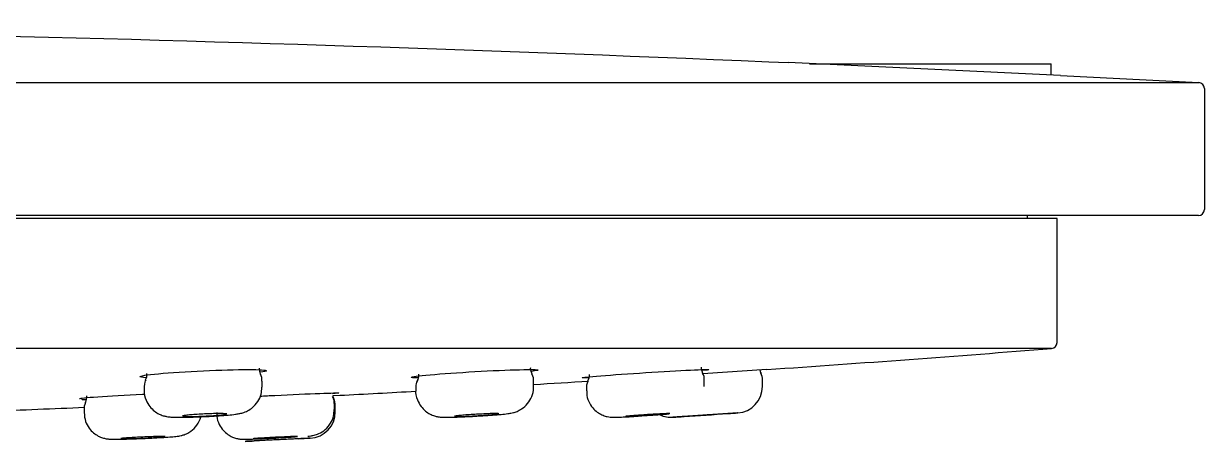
# Model space of a CAD drawing. Header units: millimetres. Extents: x -60 to 7633, y -2614 to 2146.
# Drawn here: x 3839.56 to 3879.65, y -2208.25 to -2194.07 of the extents above; entities that cross this region are included whole.
import ezdxf

# ---------------------------------------------------------------- set-up
doc = ezdxf.new("R2010")
doc.units = ezdxf.units.MM
doc.layers.get('0').update_dxf_attribs({"color": 250})

msp = doc.modelspace()

# ---------------------------------------------------------------- linework, layer by layer
at = {"linetype": 'Continuous'}
for p, q in [((3864.86, -2195.366), (3865.514, -2195.394)), ((3874.762, -2195.827), (3865.514, -2195.394)), ((3866.245, -2195.431), (3874.445, -2195.431)), ((3874.445, -2195.812), (3874.445, -2195.431)), ((3874.762, -2195.827), (3879.456, -2196.07)), ((3729.835, -2196.07), (3879.456, -2196.07)), ((3879.645, -2196.27), (3879.645, -2200.381)), ((3879.445, -2200.581), (3729.845, -2200.581)), ((3874.645, -2200.681), (3734.645, -2200.681)), ((3873.645, -2200.681), (3873.637, -2200.581)), ((3874.645, -2204.894), (3874.645, -2200.681)), ((3874.461, -2205.093), (3734.829, -2205.093)), ((3864.795, -2205.809), (3862.621, -2205.952)), ((3843.657, -2206.382), (3843.657, -2206.507)), ((3847.657, -2206.405), (3847.657, -2206.198)), ((3852.875, -2206.403), (3852.875, -2206.518)), ((3856.875, -2206.394), (3856.875, -2206.177)), ((3858.669, -2206.416), (3858.669, -2206.526)), ((3862.669, -2206.386), (3862.669, -2206.164)), ((3864.645, -2206.159), (3864.645, -2206.158)), ((3864.645, -2206.383), (3864.645, -2206.159)), ((3864.645, -2206.384), (3864.645, -2206.383)), ((3850.057, -2206.694), (3850.295, -2206.682)), ((3841.616, -2207.139), (3841.616, -2207.266)), ((3850.112, -2207.164), (3850.112, -2206.954)), ((3850.145, -2207.029), (3850.145, -2207.028)), ((3850.145, -2207.239), (3850.145, -2207.029)), ((3850.145, -2207.24), (3850.145, -2207.239)), ((3863.806, -2207.281), (3861.603, -2207.427)), ((3863.482, -2207.303), (3861.982, -2207.402)), ((3849.291, -2208.138), (3847.089, -2208.247)), ((3848.895, -2208.158), (3847.395, -2208.232))]:
    msp.add_line(p, q, dxfattribs=at)
for centre, radius, start, end in [((3879.445, -2196.27), 0.2, 0, 86.9369), ((3879.445, -2200.381), 0.2, 270, 0), ((3804.645, -1327.867), 880, 273.919353, 274.550412), ((3874.445, -2204.894), 0.2, 274.5504, 360), ((3843.428, -2205.991), 0.324, 328.7658, 7.8401), ((3847.862, -2205.805), 0.3, 171.6148, 213.0328), ((3847.343, -2206.145), 0.313, 349.9192, 34.5727), ((3858.424, -2206.01), 0.346, 327.3922, 4.6559), ((3862.357, -2206.119), 0.313, 351.1091, 35.5893), ((3865.045, -2205.722), 0.5, 192.0671, 205.2683), ((3865.045, -2205.722), 0.5, 192.1302, 205.8619), ((3864.145, -2206.158), 0.5, 359.4412, 27.3693), ((3864.145, -2206.158), 0.5, 359.4418, 27.3709), ((3864.145, -2206.158), 0.5, 359.9721, 27.3092), ((3864.145, -2206.158), 0.5, 359.4003, 25.8624), ((3853.222, -2206.37), 0.344, 147.5944, 184.9056), ((3804.645, -1327.867), 880, 273.4026, 273.524483), ((3863.745, -2206.383), 0.9, 273.8486, 0), ((3841.382, -2206.747), 0.329, 328.5478, 7.5339), ((3849.784, -2206.915), 0.328, 352.5053, 34.9202), ((3850.545, -2206.592), 0.5, 191.9989, 205.8555), ((3850.545, -2206.592), 0.5, 191.9362, 205.253), ((3849.645, -2207.028), 0.5, 359.4192, 27.3419), ((3849.645, -2207.028), 0.5, 359.4198, 27.3435), ((3849.645, -2207.028), 0.5, 359.9595, 27.2913), ((3849.645, -2207.028), 0.5, 359.3827, 25.8537), ((3804.645, -1327.867), 880, 272.973553, 273.141997), ((3804.645, -1327.867), 880, 272.202404, 272.408598), ((3849.245, -2207.239), 0.9, 272.9034, 0), ((3861.545, -2206.529), 0.9, 245.7804, 273.7052), ((3861.545, -2206.529), 0.9, 246.724, 273.7052), ((3804.645, -1327.869), 881.4, 273.705171, 273.729962), ((3804.645, -1327.87), 881.399, 273.729962, 273.827473), ((3804.645, -1327.869), 881.4, 273.827472, 273.848641), ((3804.645, -1327.869), 881.4, 272.760115, 272.780073), ((3804.645, -1327.869), 881.4, 272.8777, 272.903448)]:
    msp.add_arc(centre, radius, start, end, dxfattribs=at)
for points in [[(3804.645, -2194.07), (3824.723, -2194.07), (3844.801, -2194.502), (3864.86, -2195.366)], [(3852.969, -2205.967), (3852.968, -2206.072), (3852.952, -2206.143), (3852.921, -2206.181)], [(3856.823, -2205.952), (3856.782, -2205.841), (3856.768, -2205.771), (3856.781, -2205.744)], [(3856.868, -2206.178), (3856.883, -2206.141), (3856.867, -2206.066), (3856.821, -2205.952)], [(3862.619, -2205.939), (3862.576, -2205.833), (3862.562, -2205.763), (3862.576, -2205.73)], [(3843.716, -2206.163), (3843.684, -2206.196), (3843.666, -2206.268), (3843.661, -2206.379)], [(3858.719, -2206.199), (3858.676, -2206.31), (3858.662, -2206.382), (3858.676, -2206.417)], [(3842.081, -2206.742), (3841.689, -2206.77), (3841.467, -2206.794), (3841.466, -2206.808)], [(3841.528, -2206.818), (3841.564, -2206.821), (3841.613, -2206.822), (3841.676, -2206.823)], [(3841.67, -2206.921), (3841.625, -2207.02), (3841.61, -2207.093), (3841.624, -2207.14)], [(3862.864, -2207.344), (3862.83, -2207.346), (3862.796, -2207.349), (3862.762, -2207.351)], [(3848.061, -2208.136), (3848.084, -2208.135), (3848.106, -2208.133), (3848.128, -2208.132)], [(3848.339, -2208.185), (3848.313, -2208.187), (3848.287, -2208.188), (3848.262, -2208.189)]]:
    msp.add_open_spline(points, degree=3, dxfattribs=at)
for points, knots in [([(3843.727, -2206.085), (3843.583, -2206.078), (3843.506, -2206.066), (3843.51, -2206.024), (3843.742, -2205.988), (3844.145, -2205.95)], [0.8019439, 0.8019439, 0.8019439, 0.8019439, 0.875, 0.875, 1, 1, 1, 1]), ([(3844.145, -2205.95), (3844.548, -2205.913), (3845.106, -2205.876), (3846.228, -2205.824), (3846.789, -2205.809), (3847.58, -2205.809), (3847.81, -2205.824), (3847.806, -2205.865), (3847.734, -2205.883), (3847.604, -2205.902)], [0, 0, 0, 0, 0.125, 0.125, 0.25, 0.25, 0.375, 0.375, 0.4435225, 0.4435225, 0.4435225, 0.4435225]), ([(3852.947, -2206.092), (3852.801, -2206.091), (3852.723, -2206.084), (3852.728, -2206.055), (3852.96, -2206.023), (3853.364, -2205.987)], [0.8013025, 0.8013025, 0.8013025, 0.8013025, 0.875, 0.875, 1, 1, 1, 1]), ([(3853.364, -2205.987), (3853.767, -2205.95), (3854.325, -2205.911), (3855.447, -2205.847), (3856.007, -2205.823), (3856.797, -2205.804), (3857.028, -2205.809), (3857.023, -2205.839), (3856.951, -2205.853), (3856.821, -2205.87)], [0, 0, 0, 0, 0.125, 0.125, 0.25, 0.25, 0.375, 0.375, 0.4436071, 0.4436071, 0.4436071, 0.4436071]), ([(3858.742, -2206.09), (3858.595, -2206.094), (3858.517, -2206.094), (3858.522, -2206.078), (3858.754, -2206.054), (3859.158, -2206.021)], [0.8013119, 0.8013119, 0.8013119, 0.8013119, 0.875, 0.875, 1, 1, 1, 1]), ([(3859.158, -2206.021), (3859.562, -2205.988), (3860.12, -2205.949), (3861.242, -2205.878), (3861.802, -2205.846), (3862.591, -2205.809), (3862.822, -2205.804), (3862.817, -2205.819), (3862.744, -2205.829), (3862.611, -2205.843)], [0, 0, 0, 0, 0.125, 0.125, 0.25, 0.25, 0.375, 0.375, 0.4442504, 0.4442504, 0.4442504, 0.4442504]), ([(3845.721, -2207.405), (3845.771, -2207.402), (3845.927, -2207.396), (3846.213, -2207.378), (3846.519, -2207.353), (3846.729, -2207.331), (3846.869, -2207.309), (3846.999, -2207.28), (3847.173, -2207.214), (3847.358, -2207.09), (3847.522, -2206.904), (3847.638, -2206.658), (3847.647, -2206.496), (3847.65, -2206.408)], [0, 0, 0, 0, 0.048989, 0.175688, 0.303951, 0.436263, 0.51511, 0.580305, 0.650951, 0.723009, 0.817524, 0.914242, 1, 1, 1, 1]), ([(3854.879, -2207.393), (3854.979, -2207.387), (3855.177, -2207.376), (3855.497, -2207.354), (3855.786, -2207.33), (3855.974, -2207.31), (3856.088, -2207.293), (3856.191, -2207.272), (3856.323, -2207.229), (3856.499, -2207.137), (3856.684, -2206.971), (3856.822, -2206.728), (3856.884, -2206.516), (3856.87, -2206.41), (3856.868, -2206.392)], [0, 0, 0, 0, 0.093951, 0.215808, 0.338447, 0.465389, 0.538104, 0.582828, 0.63249, 0.693929, 0.788939, 0.8838, 0.983159, 1, 1, 1, 1]), ([(3843.684, -2206.655), (3843.654, -2206.656), (3843.625, -2206.657), (3843.035, -2206.684), (3842.479, -2206.714), (3842.081, -2206.742)], [0.8684724, 0.8684724, 0.8684724, 0.8684724, 0.875, 0.875, 1, 1, 1, 1]), ([(3843.662, -2206.505), (3843.66, -2206.516), (3843.645, -2206.625), (3843.707, -2206.834), (3843.834, -2207.061), (3843.993, -2207.219), (3844.153, -2207.32), (3844.3, -2207.377), (3844.418, -2207.403), (3844.519, -2207.417), (3844.65, -2207.426), (3844.847, -2207.43), (3845.148, -2207.426), (3845.455, -2207.417), (3845.64, -2207.409), (3845.721, -2207.405)], [0, 0, 0, 0, 0.010729, 0.117463, 0.203862, 0.277823, 0.342212, 0.397354, 0.442308, 0.484239, 0.553204, 0.683484, 0.801324, 0.925096, 1, 1, 1, 1]), ([(3847.589, -2206.711), (3847.753, -2206.702), (3847.923, -2206.694), (3848.654, -2206.658), (3849.217, -2206.633), (3850.018, -2206.603), (3850.257, -2206.599), (3850.265, -2206.61), (3850.191, -2206.618), (3850.053, -2206.629)], [0.0870823, 0.0870823, 0.0870823, 0.0870823, 0.125, 0.125, 0.25, 0.25, 0.375, 0.375, 0.446708, 0.446708, 0.446708, 0.446708]), ([(3852.875, -2206.513), (3852.875, -2206.514), (3852.858, -2206.614), (3852.915, -2206.82), (3853.037, -2207.054), (3853.194, -2207.217), (3853.354, -2207.322), (3853.503, -2207.382), (3853.624, -2207.41), (3853.712, -2207.421), (3853.799, -2207.427), (3853.917, -2207.429), (3854.129, -2207.427), (3854.436, -2207.416), (3854.711, -2207.403), (3854.849, -2207.395), (3854.879, -2207.393)], [0, 0, 0, 0, 0.000309, 0.110526, 0.198996, 0.274219, 0.339327, 0.394983, 0.440858, 0.475398, 0.515853, 0.599011, 0.720188, 0.849721, 0.972229, 1, 1, 1, 1]), ([(3858.681, -2206.526), (3858.679, -2206.584), (3858.674, -2206.726), (3858.763, -2206.951), (3858.907, -2207.149), (3859.068, -2207.282), (3859.225, -2207.363), (3859.363, -2207.406), (3859.468, -2207.422), (3859.533, -2207.427), (3859.584, -2207.429), (3859.66, -2207.429), (3859.793, -2207.424), (3860.039, -2207.413), (3860.271, -2207.401), (3860.404, -2207.393), (3860.43, -2207.391)], [0, 0, 0, 0, 0.059035, 0.165429, 0.253236, 0.328768, 0.393536, 0.44749, 0.489007, 0.51551, 0.542738, 0.593011, 0.718813, 0.84319, 0.973825, 1, 1, 1, 1]), ([(3849.211, -2208.07), (3849.243, -2208.067), (3849.282, -2208.063), (3849.354, -2208.053), (3849.448, -2208.035), (3849.613, -2207.979), (3849.815, -2207.85), (3849.99, -2207.642), (3850.098, -2207.398), (3850.102, -2207.244), (3850.102, -2207.165)], [0.4748546, 0.4748546, 0.4748546, 0.4748546, 0.5528584, 0.5773005, 0.6037011, 0.6611714, 0.747843, 0.8381054, 0.928734, 1, 1, 1, 1]), ([(3841.62, -2207.27), (3841.628, -2207.38), (3841.645, -2207.557), (3841.775, -2207.795), (3841.928, -2207.958), (3842.088, -2208.065), (3842.235, -2208.126), (3842.355, -2208.155), (3842.437, -2208.166), (3842.503, -2208.171), (3842.604, -2208.175), (3842.771, -2208.174), (3843.057, -2208.168), (3843.356, -2208.158), (3843.543, -2208.15), (3843.63, -2208.146)], [0, 0, 0, 0, 0.103049, 0.191374, 0.266298, 0.33096, 0.385511, 0.430017, 0.460864, 0.491406, 0.546426, 0.682179, 0.79785, 0.919654, 1, 1, 1, 1]), ([(3843.63, -2208.146), (3843.672, -2208.144), (3843.82, -2208.138), (3844.099, -2208.123), (3844.404, -2208.105), (3844.658, -2208.086), (3844.774, -2208.075), (3844.906, -2208.052), (3845.031, -2208.017), (3845.212, -2207.934), (3845.416, -2207.763), (3845.529, -2207.567), (3845.576, -2207.443), (3845.585, -2207.415)], [0, 0, 0, 0, 0.0401304, 0.1608183, 0.2812805, 0.4044577, 0.5362976, 0.5775941, 0.6186077, 0.6809831, 0.7836575, 0.8849854, 0.9138043, 0.9138043, 0.9138043, 0.9138043]), ([(3846.46, -2207.317), (3846.46, -2207.314), (3846.454, -2207.312), (3846.441, -2207.31), (3846.422, -2207.307), (3846.388, -2207.305), (3846.343, -2207.304), (3846.298, -2207.302), (3846.24, -2207.302), (3846.175, -2207.303), (3846.109, -2207.303), (3846.033, -2207.305), (3845.954, -2207.307), (3845.875, -2207.31), (3845.79, -2207.313), (3845.706, -2207.317), (3845.622, -2207.321), (3845.537, -2207.326), (3845.458, -2207.331), (3845.379, -2207.336), (3845.304, -2207.341), (3845.239, -2207.347), (3845.173, -2207.352), (3845.116, -2207.358), (3845.072, -2207.363), (3845.028, -2207.369), (3844.995, -2207.374), (3844.977, -2207.379), (3844.966, -2207.382), (3844.96, -2207.384), (3844.96, -2207.387)], [0.1250479, 0.1250479, 0.1250479, 0.1250479, 0.1615083, 0.1615083, 0.1615083, 0.2151978, 0.2151978, 0.2151978, 0.2687815, 0.2687815, 0.2687815, 0.3223124, 0.3223124, 0.3223124, 0.3758667, 0.3758667, 0.3758667, 0.4295098, 0.4295098, 0.4295098, 0.4832688, 0.4832688, 0.4832688, 0.53712, 0.53712, 0.53712, 0.5909992, 0.5909992, 0.5909992, 0.6253234, 0.6253234, 0.6253234, 0.6253234]), ([(3844.966, -2207.391), (3844.976, -2207.394), (3845.001, -2207.397), (3845.038, -2207.399), (3845.076, -2207.401), (3845.126, -2207.401), (3845.186, -2207.401), (3845.246, -2207.401), (3845.317, -2207.4), (3845.393, -2207.398), (3845.469, -2207.397), (3845.552, -2207.394), (3845.635, -2207.39), (3845.719, -2207.387), (3845.805, -2207.382), (3845.886, -2207.378), (3845.968, -2207.373), (3846.047, -2207.368), (3846.117, -2207.362), (3846.162, -2207.359), (3846.203, -2207.355), (3846.24, -2207.352)], [0.6448297, 0.6448297, 0.6448297, 0.6448297, 0.6985561, 0.6985561, 0.6985561, 0.7521689, 0.7521689, 0.7521689, 0.8057086, 0.8057086, 0.8057086, 0.8592474, 0.8592474, 0.8592474, 0.9128576, 0.9128576, 0.9128576, 0.9665806, 0.9665806, 0.9665806, 1, 1, 1, 1]), ([(3846.124, -2207.272), (3846.121, -2207.317), (3846.112, -2207.449), (3846.191, -2207.668), (3846.329, -2207.873), (3846.488, -2208.013), (3846.645, -2208.099), (3846.784, -2208.146), (3846.892, -2208.166), (3846.959, -2208.172), (3847.002, -2208.174), (3847.057, -2208.174), (3847.144, -2208.173), (3847.33, -2208.168), (3847.613, -2208.156), (3847.881, -2208.145), (3848.024, -2208.138), (3848.061, -2208.136)], [0, 0, 0, 0, 0.042238, 0.142642, 0.225144, 0.295994, 0.356765, 0.407443, 0.447023, 0.47103, 0.49117, 0.522185, 0.604149, 0.721263, 0.84503, 0.965118, 1, 1, 1, 1]), ([(3846.24, -2207.352), (3846.3, -2207.346), (3846.35, -2207.341), (3846.386, -2207.335), (3846.423, -2207.33), (3846.446, -2207.325), (3846.456, -2207.321)], [0, 0, 0, 0, 0.0538514, 0.0538514, 0.0538514, 0.1077061, 0.1077061, 0.1077061, 0.1077061]), ([(3855.691, -2207.309), (3855.691, -2207.307), (3855.685, -2207.306), (3855.672, -2207.305), (3855.653, -2207.303), (3855.62, -2207.302), (3855.575, -2207.303), (3855.53, -2207.303), (3855.473, -2207.304), (3855.407, -2207.306), (3855.342, -2207.308), (3855.266, -2207.311), (3855.187, -2207.315), (3855.108, -2207.318), (3855.023, -2207.323), (3854.939, -2207.327), (3854.855, -2207.332), (3854.77, -2207.338), (3854.691, -2207.343), (3854.612, -2207.348), (3854.536, -2207.354), (3854.471, -2207.36), (3854.405, -2207.365), (3854.348, -2207.371), (3854.304, -2207.375), (3854.259, -2207.38), (3854.227, -2207.385), (3854.209, -2207.389), (3854.197, -2207.391), (3854.191, -2207.393), (3854.191, -2207.395)], [0.1251563, 0.1251563, 0.1251563, 0.1251563, 0.1613021, 0.1613021, 0.1613021, 0.214907, 0.214907, 0.214907, 0.2684438, 0.2684438, 0.2684438, 0.3219861, 0.3219861, 0.3219861, 0.3756047, 0.3756047, 0.3756047, 0.4293373, 0.4293373, 0.4293373, 0.4831719, 0.4831719, 0.4831719, 0.5370517, 0.5370517, 0.5370517, 0.5908997, 0.5908997, 0.5908997, 0.6254326, 0.6254326, 0.6254326, 0.6254326]), ([(3854.197, -2207.398), (3854.207, -2207.4), (3854.232, -2207.401), (3854.269, -2207.401), (3854.306, -2207.402), (3854.356, -2207.401), (3854.416, -2207.4), (3854.476, -2207.398), (3854.547, -2207.396), (3854.623, -2207.393), (3854.698, -2207.39), (3854.781, -2207.386), (3854.865, -2207.381), (3854.948, -2207.377), (3855.034, -2207.371), (3855.116, -2207.366), (3855.197, -2207.361), (3855.277, -2207.355), (3855.348, -2207.35), (3855.392, -2207.346), (3855.434, -2207.343), (3855.471, -2207.339)], [0.6446529, 0.6446529, 0.6446529, 0.6446529, 0.6982901, 0.6982901, 0.6982901, 0.7518411, 0.7518411, 0.7518411, 0.8053732, 0.8053732, 0.8053732, 0.8589619, 0.8589619, 0.8589619, 0.9126578, 0.9126578, 0.9126578, 0.9664649, 0.9664649, 0.9664649, 1, 1, 1, 1]), ([(3855.471, -2207.339), (3855.53, -2207.334), (3855.58, -2207.329), (3855.617, -2207.324), (3855.653, -2207.32), (3855.677, -2207.315), (3855.687, -2207.312)], [0, 0, 0, 0, 0.05379, 0.05379, 0.05379, 0.1075852, 0.1075852, 0.1075852, 0.1075852]), ([(3861.497, -2207.304), (3861.497, -2207.303), (3861.491, -2207.303), (3861.478, -2207.303), (3861.46, -2207.303), (3861.427, -2207.303), (3861.382, -2207.305), (3861.337, -2207.307), (3861.28, -2207.309), (3861.215, -2207.312), (3861.149, -2207.316), (3861.074, -2207.32), (3860.995, -2207.324), (3860.915, -2207.329), (3860.83, -2207.334), (3860.746, -2207.339), (3860.662, -2207.345), (3860.577, -2207.35), (3860.498, -2207.356), (3860.419, -2207.362), (3860.343, -2207.367), (3860.277, -2207.372), (3860.212, -2207.377), (3860.154, -2207.382), (3860.11, -2207.386), (3860.066, -2207.39), (3860.033, -2207.394), (3860.015, -2207.396), (3860.003, -2207.398), (3859.997, -2207.399), (3859.997, -2207.4)], [0.1252237, 0.1252237, 0.1252237, 0.1252237, 0.1610458, 0.1610458, 0.1610458, 0.2145924, 0.2145924, 0.2145924, 0.2681266, 0.2681266, 0.2681266, 0.3217229, 0.3217229, 0.3217229, 0.3754286, 0.3754286, 0.3754286, 0.4292435, 0.4292435, 0.4292435, 0.4831195, 0.4831195, 0.4831195, 0.5369815, 0.5369815, 0.5369815, 0.5907603, 0.5907603, 0.5907603, 0.6255001, 0.6255001, 0.6255001, 0.6255001]), ([(3860.003, -2207.401), (3860.012, -2207.402), (3860.037, -2207.402), (3860.074, -2207.401), (3860.111, -2207.4), (3860.161, -2207.398), (3860.221, -2207.395), (3860.281, -2207.392), (3860.351, -2207.389), (3860.427, -2207.384), (3860.503, -2207.38), (3860.586, -2207.375), (3860.669, -2207.37), (3860.753, -2207.365), (3860.839, -2207.359), (3860.921, -2207.354), (3861.002, -2207.348), (3861.082, -2207.342), (3861.153, -2207.337), (3861.197, -2207.334), (3861.239, -2207.331), (3861.276, -2207.328)], [0.6444234, 0.6444234, 0.6444234, 0.6444234, 0.6979892, 0.6979892, 0.6979892, 0.7515189, 0.7515189, 0.7515189, 0.8050888, 0.8050888, 0.8050888, 0.8587579, 0.8587579, 0.8587579, 0.9125419, 0.9125419, 0.9125419, 0.9664062, 0.9664062, 0.9664062, 1, 1, 1, 1]), ([(3861.276, -2207.328), (3861.336, -2207.323), (3861.386, -2207.318), (3861.422, -2207.315), (3861.459, -2207.311), (3861.483, -2207.308), (3861.492, -2207.306)], [0, 0, 0, 0, 0.0537059, 0.0537059, 0.0537059, 0.1074174, 0.1074174, 0.1074174, 0.1074174]), ([(3862.052, -2207.398), (3861.955, -2207.404), (3861.869, -2207.409), (3861.801, -2207.414), (3861.73, -2207.418), (3861.676, -2207.422), (3861.643, -2207.424), (3861.617, -2207.426), (3861.603, -2207.427), (3861.603, -2207.427)], [0.1094963, 0.1094963, 0.1094963, 0.1094963, 0.1617279, 0.1617279, 0.1617279, 0.2154335, 0.2154335, 0.2154335, 0.2586356, 0.2586356, 0.2586356, 0.2586356]), ([(3863.806, -2207.281), (3863.806, -2207.281), (3863.789, -2207.282), (3863.757, -2207.285), (3863.721, -2207.287), (3863.664, -2207.291), (3863.592, -2207.296), (3863.524, -2207.3), (3863.44, -2207.306), (3863.347, -2207.312)], [0.758318, 0.758318, 0.758318, 0.758318, 0.8058628, 0.8058628, 0.8058628, 0.8593129, 0.8593129, 0.8593129, 0.9092065, 0.9092065, 0.9092065, 0.9092065]), ([(3844.366, -2208.086), (3844.366, -2208.085), (3844.36, -2208.083), (3844.347, -2208.083), (3844.328, -2208.081), (3844.295, -2208.081), (3844.25, -2208.081), (3844.205, -2208.081), (3844.148, -2208.082), (3844.082, -2208.084), (3844.016, -2208.085), (3843.941, -2208.087), (3843.861, -2208.09), (3843.782, -2208.093), (3843.697, -2208.096), (3843.613, -2208.1), (3843.529, -2208.104), (3843.444, -2208.108), (3843.365, -2208.112), (3843.286, -2208.116), (3843.211, -2208.121), (3843.145, -2208.125), (3843.08, -2208.129), (3843.023, -2208.134), (3842.979, -2208.137), (3842.934, -2208.141), (3842.902, -2208.145), (3842.884, -2208.148), (3842.872, -2208.149), (3842.866, -2208.151), (3842.866, -2208.152)], [0.1250195, 0.1250195, 0.1250195, 0.1250195, 0.1612256, 0.1612256, 0.1612256, 0.2148701, 0.2148701, 0.2148701, 0.268474, 0.268474, 0.268474, 0.3220812, 0.3220812, 0.3220812, 0.3757345, 0.3757345, 0.3757345, 0.4294561, 0.4294561, 0.4294561, 0.4832388, 0.4832388, 0.4832388, 0.5370483, 0.5370483, 0.5370483, 0.5908386, 0.5908386, 0.5908386, 0.625295, 0.625295, 0.625295, 0.625295]), ([(3842.872, -2208.154), (3842.882, -2208.156), (3842.907, -2208.157), (3842.944, -2208.157), (3842.981, -2208.158), (3843.032, -2208.157), (3843.092, -2208.156), (3843.152, -2208.155), (3843.222, -2208.153), (3843.298, -2208.151), (3843.374, -2208.148), (3843.457, -2208.145), (3843.541, -2208.142), (3843.624, -2208.138), (3843.71, -2208.134), (3843.792, -2208.13), (3843.874, -2208.126), (3843.953, -2208.122), (3844.024, -2208.117), (3844.068, -2208.115), (3844.109, -2208.112), (3844.147, -2208.109)], [0.644572, 0.644572, 0.644572, 0.644572, 0.6982359, 0.6982359, 0.6982359, 0.7518482, 0.7518482, 0.7518482, 0.8054493, 0.8054493, 0.8054493, 0.8590845, 0.8590845, 0.8590845, 0.9127842, 0.9127842, 0.9127842, 0.9665504, 0.9665504, 0.9665504, 1, 1, 1, 1]), ([(3844.147, -2208.109), (3844.206, -2208.105), (3844.256, -2208.101), (3844.292, -2208.098), (3844.329, -2208.094), (3844.353, -2208.091), (3844.362, -2208.088)], [0, 0, 0, 0, 0.0537554, 0.0537554, 0.0537554, 0.107514, 0.107514, 0.107514, 0.107514]), ([(3847.534, -2208.225), (3847.443, -2208.229), (3847.361, -2208.233), (3847.295, -2208.237), (3847.223, -2208.24), (3847.167, -2208.243), (3847.133, -2208.244), (3847.104, -2208.246), (3847.089, -2208.247), (3847.089, -2208.247)], [0.1120926, 0.1120926, 0.1120926, 0.1120926, 0.1615514, 0.1615514, 0.1615514, 0.2152613, 0.2152613, 0.2152613, 0.2607047, 0.2607047, 0.2607047, 0.2607047]), ([(3848.862, -2208.082), (3848.862, -2208.081), (3848.856, -2208.081), (3848.843, -2208.081), (3848.824, -2208.081), (3848.791, -2208.081), (3848.746, -2208.083), (3848.702, -2208.084), (3848.644, -2208.086), (3848.578, -2208.088), (3848.513, -2208.091), (3848.437, -2208.094), (3848.358, -2208.098), (3848.279, -2208.101), (3848.194, -2208.105), (3848.11, -2208.109), (3848.026, -2208.114), (3847.941, -2208.118), (3847.861, -2208.122), (3847.782, -2208.127), (3847.707, -2208.131), (3847.641, -2208.135), (3847.576, -2208.139), (3847.519, -2208.142), (3847.474, -2208.145), (3847.43, -2208.149), (3847.398, -2208.151), (3847.38, -2208.153), (3847.368, -2208.155), (3847.362, -2208.156), (3847.362, -2208.156)], [0.1250641, 0.1250641, 0.1250641, 0.1250641, 0.1610716, 0.1610716, 0.1610716, 0.2146812, 0.2146812, 0.2146812, 0.2682837, 0.2682837, 0.2682837, 0.3219235, 0.3219235, 0.3219235, 0.3756292, 0.3756292, 0.3756292, 0.4294003, 0.4294003, 0.4294003, 0.4832077, 0.4832077, 0.4832077, 0.5370063, 0.5370063, 0.5370063, 0.5907549, 0.5907549, 0.5907549, 0.6253397, 0.6253397, 0.6253397, 0.6253397]), ([(3847.367, -2208.157), (3847.377, -2208.158), (3847.402, -2208.158), (3847.439, -2208.157), (3847.476, -2208.156), (3847.527, -2208.154), (3847.586, -2208.152), (3847.646, -2208.15), (3847.717, -2208.147), (3847.793, -2208.144), (3847.869, -2208.141), (3847.952, -2208.137), (3848.035, -2208.133), (3848.119, -2208.129), (3848.205, -2208.125), (3848.287, -2208.12), (3848.368, -2208.116), (3848.448, -2208.112), (3848.519, -2208.107), (3848.563, -2208.105), (3848.604, -2208.102), (3848.642, -2208.1)], [0.6444341, 0.6444341, 0.6444341, 0.6444341, 0.6980551, 0.6980551, 0.6980551, 0.7516547, 0.7516547, 0.7516547, 0.8052788, 0.8052788, 0.8052788, 0.8589625, 0.8589625, 0.8589625, 0.9127151, 0.9127151, 0.9127151, 0.9665155, 0.9665155, 0.9665155, 1, 1, 1, 1]), ([(3848.895, -2208.158), (3848.895, -2208.158), (3848.881, -2208.158), (3848.853, -2208.16), (3848.825, -2208.161), (3848.784, -2208.163), (3848.731, -2208.166), (3848.679, -2208.168), (3848.615, -2208.172), (3848.544, -2208.175), (3848.472, -2208.179), (3848.393, -2208.183), (3848.311, -2208.187), (3848.229, -2208.191), (3848.143, -2208.195), (3848.059, -2208.199), (3847.976, -2208.203), (3847.893, -2208.207), (3847.817, -2208.211), (3847.742, -2208.215), (3847.671, -2208.218), (3847.612, -2208.221), (3847.553, -2208.224), (3847.503, -2208.226), (3847.468, -2208.228), (3847.432, -2208.23), (3847.408, -2208.231), (3847.399, -2208.231), (3847.397, -2208.232), (3847.395, -2208.232), (3847.395, -2208.232)], [0, 0, 0, 0, 0.107252, 0.107252, 0.107252, 0.2145, 0.2145, 0.2145, 0.321809, 0.321809, 0.321809, 0.429247, 0.429247, 0.429247, 0.536805, 0.536805, 0.536805, 0.644419, 0.644419, 0.644419, 0.752004, 0.752004, 0.752004, 0.859487, 0.859487, 0.859487, 0.966843, 0.966843, 0.966843, 1, 1, 1, 1]), ([(3848.642, -2208.1), (3848.701, -2208.096), (3848.751, -2208.093), (3848.788, -2208.09), (3848.824, -2208.087), (3848.848, -2208.085), (3848.857, -2208.084)], [0, 0, 0, 0, 0.0537049, 0.0537049, 0.0537049, 0.1074132, 0.1074132, 0.1074132, 0.1074132]), ([(3849.291, -2208.138), (3849.291, -2208.138), (3849.276, -2208.138), (3849.247, -2208.14), (3849.212, -2208.142), (3849.157, -2208.144), (3849.085, -2208.148), (3849.016, -2208.151), (3848.93, -2208.156), (3848.833, -2208.161)], [0.7603667, 0.7603667, 0.7603667, 0.7603667, 0.8057909, 0.8057909, 0.8057909, 0.8593153, 0.8593153, 0.8593153, 0.9112033, 0.9112033, 0.9112033, 0.9112033])]:
    msp.add_open_spline(points, degree=3, knots=knots, dxfattribs=at)

doc.saveas('drawing.dxf')
